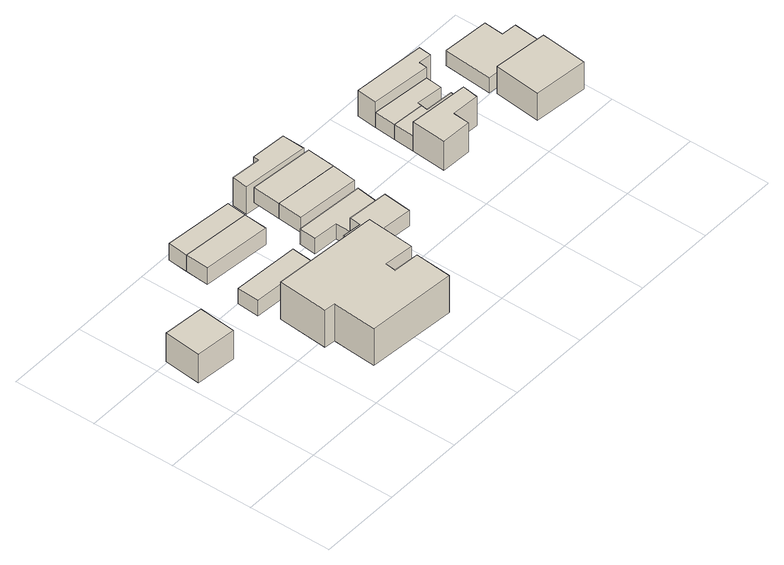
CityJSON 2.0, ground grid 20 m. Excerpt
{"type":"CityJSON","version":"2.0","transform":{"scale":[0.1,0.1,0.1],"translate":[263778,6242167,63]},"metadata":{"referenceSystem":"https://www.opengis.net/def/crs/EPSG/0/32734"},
"CityObjects":{
"building1":{"type":"Building","attributes":{"address":"70 Upper Duke Street Walmer Estate Cape Town","building":"house","building:levels":"1","footprint":{"type":"Polygon"},"plus_code":"C6X5XMX2+XVW","ground_height":69.29,"building_height":4.1,"roof_height":73.39},"geometry":[{"type":"Solid","lod":"1","boundaries":[[[[0,1,2,3,4,5]],[[1,6,7,3,2]],[[6,8,9,7]],[[8,0,5,4,9]],[[4,3,7,9]],[[8,6,1,0]]]]}]},
"building2":{"type":"Building","attributes":{"address":"39 Coronation Road Walmer Estate Cape Town","building":"apartments","building:levels":"3","building:flats":"12","footprint":{"type":"Polygon"},"plus_code":"C7XMX4X9+XVW","ground_height":69.89,"building_height":9.7,"roof_height":79.59},"geometry":[{"type":"Solid","lod":"1","boundaries":[[[[10,11,12,13]],[[11,14,15,12]],[[14,16,17,15]],[[16,18,19,17]],[[18,20,21,19]],[[20,22,23,21]],[[22,24,25,23]],[[24,26,27,25]],[[26,28,29,27]],[[28,10,13,29]],[[13,12,15,17,19,21,23,25,27,29]],[[28,26,24,22,20,18,16,14,11,10]]]]}]},
"building3":{"type":"Building","attributes":{"address":"Upper Duke Street Walmer Estate Cape Town","building":"house","building:levels":"1","footprint":{"type":"Polygon"},"plus_code":"C7XFX3XR+X6R","ground_height":66.1,"building_height":4.1,"roof_height":70.2},"geometry":[{"type":"Solid","lod":"1","boundaries":[[[[30,31,32,33]],[[31,34,35,32]],[[34,36,37,35]],[[36,30,33,37]],[[33,32,35,37]],[[36,34,31,30]]]]}]},
"building4":{"type":"Building","attributes":{"address":"75 Upper Duke Street Walmer Estate Cape Town","building":"house","building:levels":"1","footprint":{"type":"Polygon"},"plus_code":"C7XGXCXQ+XPR","ground_height":66.44,"building_height":4.1,"roof_height":70.54},"geometry":[{"type":"Solid","lod":"1","boundaries":[[[[38,39,40,41]],[[39,42,43,40]],[[42,44,45,43]],[[44,38,41,45]],[[41,40,43,45]],[[44,42,39,38]]]]}]},
"building5":{"type":"Building","attributes":{"address":"73 Upper Duke Street Walmer Estate Cape Town","building":"house","building:levels":"1","footprint":{"type":"Polygon"},"plus_code":"C7XGXWXP+XGW","ground_height":66.44,"building_height":4.1,"roof_height":70.54},"geometry":[{"type":"Solid","lod":"1","boundaries":[[[[39,38,41,40]],[[38,46,47,41]],[[46,48,49,47]],[[48,39,40,49]],[[40,41,47,49]],[[48,46,38,39]]]]}]},
"building6":{"type":"Building","attributes":{"address":"Upper Queens Road Walmer Estate Cape Town","building":"house","building:levels":"1","footprint":{"type":"Polygon"},"plus_code":"C8XGXHX2+XGW","ground_height":69.89,"building_height":4.1,"roof_height":73.99},"geometry":[{"type":"Solid","lod":"1","boundaries":[[[[50,51,52,53,54,55]],[[51,56,57,53,52]],[[56,58,59,57]],[[58,60,61,59]],[[60,62,63,61]],[[62,50,55,54,63]],[[54,53,57,59,61,63]],[[62,60,58,56,51,50]]]]}]},
"building7":{"type":"Building","attributes":{"address":"Upper Queens Road Walmer Estate Cape Town","building":"house","building:levels":"1","footprint":{"type":"Polygon"},"plus_code":"C8XJX3X7+XVV","ground_height":66.44,"building_height":4.1,"roof_height":70.54},"geometry":[{"type":"Solid","lod":"1","boundaries":[[[[64,65,55,52]],[[65,66,67,55]],[[66,68,69,67]],[[68,70,71,69]],[[70,72,73,71]],[[72,64,52,73]],[[52,55,67,69,71,73]],[[72,70,68,66,65,64]]]]}]},
"building8":{"type":"Building","attributes":{"address":"100 Upper Queens Road Walmer Estate Cape Town","building":"house","building:levels":"1","footprint":{"type":"Polygon"},"plus_code":"C8XMX8XQ+X9R","ground_height":66.44,"building_height":4.1,"roof_height":70.54},"geometry":[{"type":"Solid","lod":"1","boundaries":[[[[74,75,76,77]],[[75,78,79,76]],[[78,80,81,79]],[[80,74,77,81]],[[77,76,79,81]],[[80,78,75,74]]]]}]},
"building9":{"type":"Building","attributes":{"address":"98 Upper Queens Road Walmer Estate Cape Town","building":"house","building:levels":"1","footprint":{"type":"Polygon"},"plus_code":"C8XMXWXW+XQR","ground_height":66.44,"building_height":4.1,"roof_height":70.54},"geometry":[{"type":"Solid","lod":"1","boundaries":[[[[74,82,83,77]],[[82,84,85,83]],[[84,75,76,85]],[[75,74,77,76]],[[77,83,85,76]],[[75,84,82,74]]]]}]},
"building10":{"type":"Building","attributes":{"address":"96 Upper Queens Road Walmer Estate Cape Town","building":"house","building:levels":"1","footprint":{"type":"Polygon"},"plus_code":"C8XMXXX2+X3X","ground_height":66.44,"building_height":4.1,"roof_height":70.54},"geometry":[{"type":"Solid","lod":"1","boundaries":[[[[86,87,88,89,90,91]],[[87,92,93,89,88]],[[92,94,95,93]],[[94,96,97,95]],[[96,98,99,97]],[[98,86,91,90,99]],[[90,89,93,95,97,99]],[[98,96,94,92,87,86]]]]}]},
"building11":{"type":"Building","attributes":{"address":"Upper Queens Road Walmer Estate Cape Town","building":"house","building:levels":"1","footprint":{"type":"Polygon"},"plus_code":"CCX3XXXJ+XXW","ground_height":73.89,"building_height":4.1,"roof_height":77.99},"geometry":[{"type":"Solid","lod":"1","boundaries":[[[[100,101,102,103,104]],[[101,105,106,102]],[[105,107,108,106]],[[107,109,110,108]],[[109,111,112,113,110]],[[111,100,104,103,113,112]],[[103,102,106,108,110,113]],[[111,109,107,105,101,100]]]]}]},
"building12":{"type":"Building","attributes":{"address":"Upper Queens Road Walmer Estate Cape Town","building":"house","building:levels":"1","footprint":{"type":"Polygon"},"plus_code":"CCX4X9X7+XGW","ground_height":70.21,"building_height":4.1,"roof_height":74.31},"geometry":[{"type":"Solid","lod":"1","boundaries":[[[[114,100,104,115]],[[100,111,112,104]],[[111,116,117,112]],[[116,118,119,117]],[[118,120,121,119]],[[120,114,115,121]],[[115,104,112,117,119,121]],[[120,118,116,111,100,114]]]]}]},
"building13":{"type":"Building","attributes":{"address":"Upper Queens Road Walmer Estate Cape Town","building":"house","building:levels":"1","footprint":{"type":"Polygon"},"plus_code":"CCX4XRX2+X9X","ground_height":70.21,"building_height":4.1,"roof_height":74.31},"geometry":[{"type":"Solid","lod":"1","boundaries":[[[[122,114,115,123]],[[114,120,121,115]],[[120,124,125,121]],[[124,126,127,125]],[[126,128,129,127]],[[128,122,123,129]],[[123,115,121,125,127,129]],[[128,126,124,120,114,122]]]]}]},
"building14":{"type":"Building","attributes":{"address":"Upper Queens Road Walmer Estate Cape Town","building":"house","building:levels":"2","footprint":{"type":"Polygon"},"plus_code":"CCX6XVX9+XFV","ground_height":70.21,"building_height":6.9,"roof_height":77.11},"geometry":[{"type":"Solid","lod":"1","boundaries":[[[[122,128,129,130,131,123]],[[128,132,133,130,129]],[[132,134,135,133]],[[134,136,137,135]],[[136,138,139,137]],[[138,122,123,131,139]],[[131,130,133,135,137,139]],[[138,136,134,132,128,122]]]]}]},
"building15":{"type":"Building","attributes":{"address":"46A Upper Keppel Street Walmer Estate Cape Town","building":"house","building:levels":"2","footprint":{"type":"Polygon"},"plus_code":"CFX3XXXQ+X3X","ground_height":73.89,"building_height":6.9,"roof_height":80.79},"geometry":[{"type":"Solid","lod":"1","boundaries":[[[[140,141,142,143]],[[141,144,145,142]],[[144,146,147,145]],[[146,140,143,147]],[[143,142,145,147]],[[146,144,141,140]]]]}]},
"building16":{"type":"Building","attributes":{"address":"44A Upper Keppel Street Walmer Estate Cape Town","building":"house","building:levels":"1","footprint":{"type":"Polygon"},"plus_code":"CFX8X3X2+X6R","ground_height":69.89,"building_height":4.1,"roof_height":73.99},"geometry":[{"type":"Solid","lod":"1","boundaries":[[[[148,149,150,151]],[[149,152,153,150]],[[152,154,155,153]],[[154,156,157,155]],[[156,158,159,157]],[[158,148,151,159]],[[151,150,153,155,157,159]],[[158,156,154,152,149,148]]]]}]}
},
"vertices":[
[111,377,28],[11,386,28],[11,386,69],[11,386,104],[111,377,104],[111,377,69],[2,295,28],[2,295,104],[102,286,28],[102,286,104],
[445,10,67],[453,99,67],[453,99,166],[445,10,166],[390,104,67],[390,104,166],[393,130,67],[393,130,166],[466,123,67],[466,123,166],[476,239,67],[476,239,166],[219,260,67],[219,260,166],[209,138,67],[209,138,166],[236,135,67],[236,135,166],[227,28,67],[227,28,166],
[393,368,31],[233,380,31],[233,380,72],[393,368,72],[229,326,31],[229,326,72],[388,314,31],[388,314,72],
[410,504,31],[244,520,31],[244,520,75],[410,504,75],[239,463,31],[239,463,75],[405,447,31],[405,447,75],
[415,552,31],[415,552,75],[248,569,31],[248,569,75],
[602,301,69],[503,310,69],[503,310,75],[503,310,110],[602,301,110],[602,301,75],[501,283,69],[501,283,110],[455,288,69],[455,288,110],[451,246,69],[451,246,110],[595,232,69],[595,232,110],
[503,310,34],[602,301,34],[613,378,34],[613,378,75],[446,392,34],[446,392,75],[442,351,34],[442,351,75],[502,346,34],[502,346,75],
[634,458,34],[479,473,34],[479,473,75],[634,458,75],[474,412,34],[474,412,75],[627,398,34],[627,398,75],
[640,526,34],[640,526,75],[485,541,34],[485,541,75],
[641,592,1],[555,599,1],[555,599,42],[555,599,75],[641,592,75],[641,592,42],[554,585,1],[554,585,75],[481,592,1],[481,592,75],[477,554,1],[477,554,75],[638,537,1],[638,537,75],
[770,364,72],[764,280,72],[764,280,150],[770,364,150],[770,364,113],[838,276,72],[838,276,150],[841,316,72],[841,316,150],[909,312,72],[909,312,150],[915,351,72],[915,351,113],[915,351,150],
[774,414,72],[774,414,113],[918,385,72],[918,385,113],[849,391,72],[849,391,113],[851,407,72],[851,407,113],
[778,466,72],[778,466,113],[853,418,72],[853,418,113],[918,411,72],[918,411,113],[922,451,72],[922,451,113],
[922,451,141],[778,466,141],[924,471,72],[924,471,141],[956,468,72],[956,468,141],[959,499,72],[959,499,141],[783,515,72],[783,515,141],
[1111,304,105],[980,318,105],[980,318,178],[1111,304,178],[968,205,105],[968,205,178],[1099,191,105],[1099,191,178],
[1152,343,69],[1158,414,69],[1158,414,110],[1152,343,110],[1121,417,69],[1121,417,110],[1125,465,69],[1125,465,110],[1013,474,69],[1013,474,110],[1003,355,69],[1003,355,110]
]}
